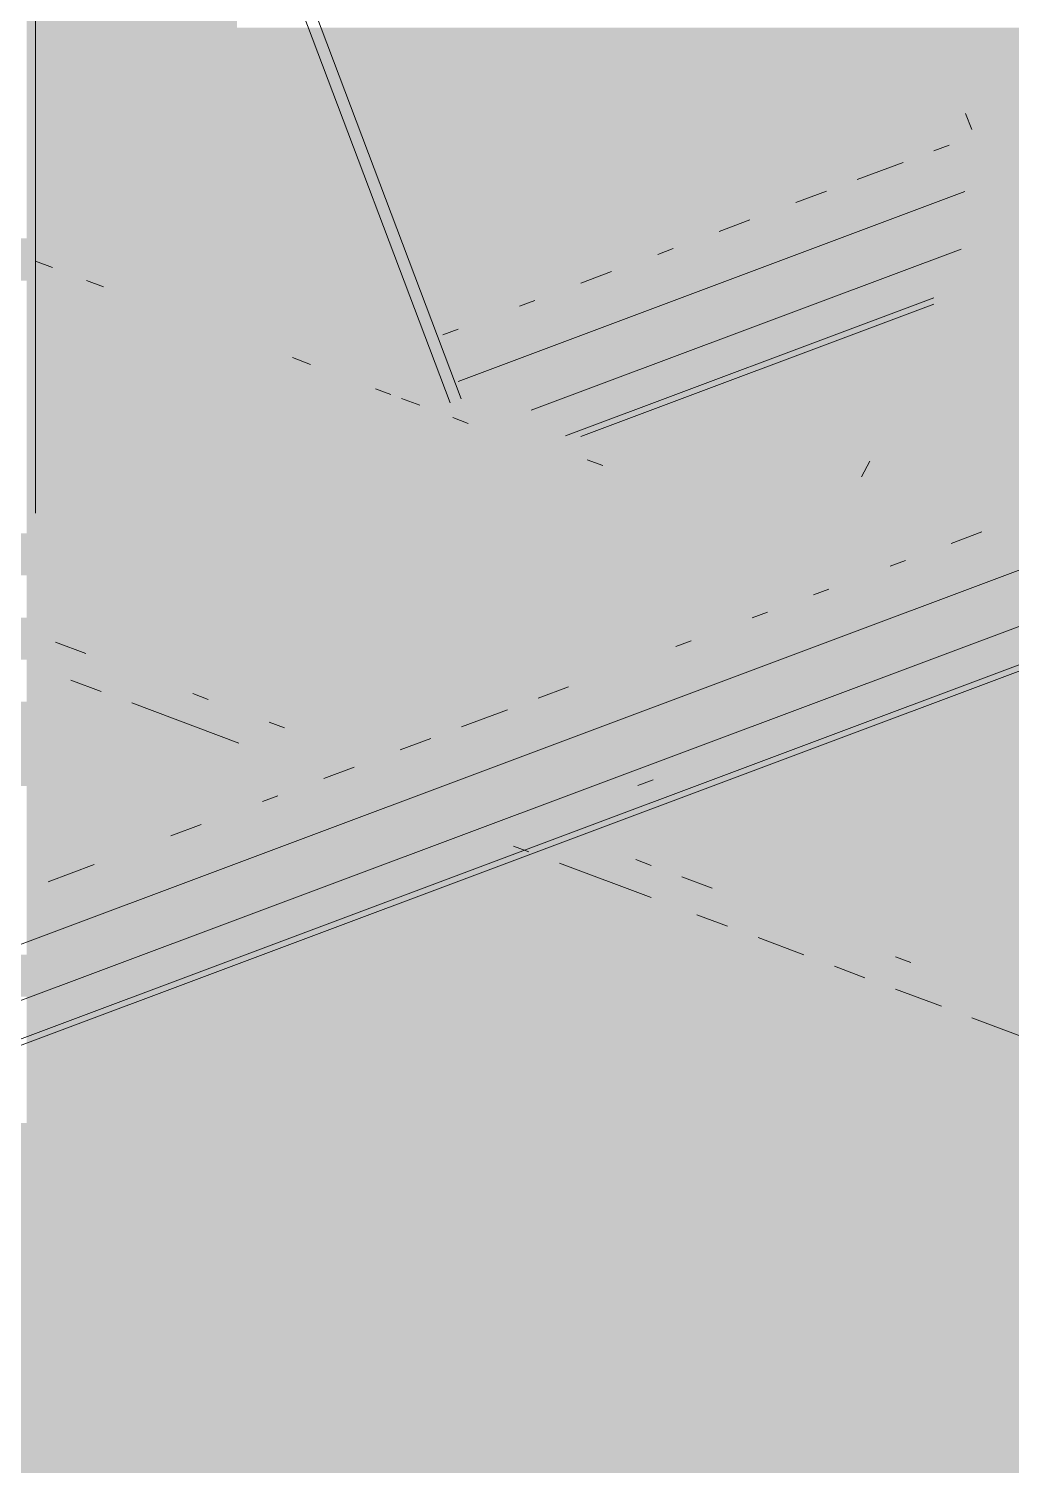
# Paper-space layout '03 3D Building and Roof' of a CAD drawing. Header units: millimetres. Extents: x 5 to 415, y 5 to 292.
# Drawn here: x 82.31 to 86.31, y 74.44 to 80.28 of the extents above; entities that cross this region are included whole.
import ezdxf

# ---------------------------------------------------------------- set-up
doc = ezdxf.new("R2010")
doc.units = ezdxf.units.MM
doc.layers.add('EXISTING', color=7, linetype='Continuous')
doc.layers.add('IMAGES', color=7, linetype='Continuous')

# ---------------------------------------------------------------- blocks, each defined once
blk = doc.blocks.new('SHEET_03')
at = {"layer": 'EXISTING', "color": 250, "lineweight": 9}
for p, q in [((82.3363, 82.7023), (82.3363, 79.3356)), ((84.0244, 78.7593), (83.3084, 80.6548)), ((83.3529, 80.6714), (84.0689, 78.776)), ((66.8128, 70.7631), (91.423, 79.9823)), ((86.1229, 79.9371), (86.1476, 79.8718)), ((91.7199, 79.8651), (67.4212, 70.7626)), ((85.994, 79.7849), (86.0565, 79.8083)), ((67.8719, 70.7746), (91.7345, 79.7136)), ((85.6816, 79.6679), (85.869, 79.7381)), ((67.9339, 70.7723), (91.6718, 79.6647)), ((84.057, 78.8466), (86.119, 79.619)), ((85.4316, 79.5743), (85.5566, 79.6211)), ((85.1192, 79.4572), (85.2442, 79.504)), ((82.3363, 79.3356), (82.3363, 78.3098)), ((82.3363, 79.3356), (82.4058, 79.3096)), ((86.1042, 79.3851), (84.3547, 78.7297)), ((84.8693, 79.3636), (84.9318, 79.387)), ((84.5569, 79.2466), (84.6819, 79.2934)), ((82.5446, 79.2575), (82.6141, 79.2315)), ((84.307, 79.1529), (84.3694, 79.1764)), ((84.4944, 78.6251), (85.994, 79.1869)), ((84.5569, 78.6231), (85.994, 79.1615)), ((83.9945, 79.0359), (84.057, 79.0593)), ((83.3825, 78.9437), (83.4566, 78.9159)), ((83.7832, 78.7936), (83.7203, 78.8171)), ((83.8269, 78.7772), (83.901, 78.7494)), ((84.0978, 78.6757), (84.0349, 78.6993)), ((84.5826, 78.5274), (84.6455, 78.5038)), ((85.7324, 78.5225), (85.6987, 78.4586)), ((86.0644, 78.1876), (86.189, 78.2343)), ((85.8152, 78.0943), (85.8775, 78.1176)), ((85.5037, 77.9776), (85.566, 78.0009)), ((85.2545, 77.8842), (85.3168, 77.9076)), ((82.4178, 77.7857), (82.5421, 77.7391)), ((84.9429, 77.7675), (85.0052, 77.7909)), ((82.6043, 77.5847), (82.48, 77.6313)), ((84.3822, 77.5575), (84.5068, 77.6041)), ((83.1639, 77.375), (82.7287, 77.5381)), ((82.9774, 77.576), (83.0396, 77.5527)), ((83.2883, 77.4596), (83.3504, 77.4363)), ((84.0707, 77.4408), (84.2576, 77.5108)), ((83.8215, 77.3474), (83.9461, 77.3941)), ((83.5099, 77.2307), (83.6345, 77.2774)), ((84.7884, 77.2019), (84.8508, 77.2253)), ((83.2607, 77.1374), (83.323, 77.1607)), ((82.8869, 76.9973), (83.0115, 77.044)), ((84.3453, 76.9325), (84.2831, 76.9558)), ((82.3885, 76.8106), (82.5754, 76.8806)), ((84.8427, 76.7462), (84.4696, 76.8859)), ((84.7805, 76.9006), (84.8427, 76.8773)), ((84.9671, 76.8307), (85.0914, 76.7841)), ((85.1536, 76.6297), (85.0292, 76.6763)), ((85.4645, 76.5132), (85.278, 76.5831)), ((85.7132, 76.4201), (85.5888, 76.4667)), ((85.8376, 76.5046), (85.8997, 76.4813)), ((86.0241, 76.3036), (85.8376, 76.3735)), ((86.5837, 76.094), (86.1484, 76.257))]:
    blk.add_line(p, q, dxfattribs=at)
at = {"layer": 'IMAGES', "color": 7}
for points in [[(82.3001, 79.4286), (82.4715, 79.4286), (82.3001, 83.2), (82.4715, 83.2)], [(82.4715, 79.4286), (82.6428, 79.4286), (82.4715, 82.1714), (82.6428, 82.1714)], [(82.6428, 79.9429), (83.1569, 79.9429), (82.6428, 81.1429), (83.1569, 81.1429)], [(83.1569, 80.1143), (83.3283, 80.1143), (83.1569, 80.2857), (83.3283, 80.2857)], [(83.3283, 80.1143), (83.4997, 80.1143), (83.3283, 80.2857), (83.4997, 80.2857)], [(83.4997, 79.9429), (83.671, 79.9429), (83.4997, 80.2857), (83.671, 80.2857)], [(83.671, 80.1143), (83.8424, 80.1143), (83.671, 80.2857), (83.8424, 80.2857)], [(83.8424, 79.9429), (84.0137, 79.9429), (83.8424, 80.2857), (84.0137, 80.2857)], [(84.0137, 80.1143), (85.8987, 80.1143), (84.0137, 80.2857), (85.8987, 80.2857)], [(85.8987, 80.1143), (86.0701, 80.1143), (85.8987, 80.2857), (86.0701, 80.2857)], [(86.0701, 80.1143), (86.2415, 80.1143), (86.0701, 80.2857), (86.2415, 80.2857)], [(86.2415, 79.7714), (86.4128, 79.7714), (86.2415, 80.2857), (86.4128, 80.2857)], [(83.1569, 79.9429), (83.3283, 79.9429), (83.1569, 80.1143), (83.3283, 80.1143)], [(83.3283, 79.9429), (83.4997, 79.9429), (83.3283, 80.1143), (83.4997, 80.1143)], [(83.671, 79.9429), (83.8424, 79.9429), (83.671, 80.1143), (83.8424, 80.1143)], [(84.0137, 79.9429), (85.556, 79.9429), (84.0137, 80.1143), (85.556, 80.1143)], [(85.556, 79.9429), (85.7274, 79.9429), (85.556, 80.1143), (85.7274, 80.1143)], [(85.7274, 79.9429), (85.8987, 79.9429), (85.7274, 80.1143), (85.8987, 80.1143)], [(85.8987, 79.9429), (86.0701, 79.9429), (85.8987, 80.1143), (86.0701, 80.1143)], [(86.0701, 79.9429), (86.2415, 79.9429), (86.0701, 80.1143), (86.2415, 80.1143)], [(82.6428, 79.6), (83.3283, 79.6), (82.6428, 79.9429), (83.3283, 79.9429)], [(83.3283, 79.7714), (83.4997, 79.7714), (83.3283, 79.9429), (83.4997, 79.9429)], [(83.4997, 79.7714), (83.8424, 79.7714), (83.4997, 79.9429), (83.8424, 79.9429)], [(83.8424, 79.7714), (84.0137, 79.7714), (83.8424, 79.9429), (84.0137, 79.9429)], [(84.0137, 79.7714), (85.0419, 79.7714), (84.0137, 79.9429), (85.0419, 79.9429)], [(85.0419, 79.7714), (85.2133, 79.7714), (85.0419, 79.9429), (85.2133, 79.9429)], [(85.2133, 79.7714), (85.3846, 79.7714), (85.2133, 79.9429), (85.3846, 79.9429)], [(85.3846, 79.7714), (85.556, 79.7714), (85.3846, 79.9429), (85.556, 79.9429)], [(85.556, 79.7714), (85.7274, 79.7714), (85.556, 79.9429), (85.7274, 79.9429)], [(85.7274, 79.7714), (85.8987, 79.7714), (85.7274, 79.9429), (85.8987, 79.9429)], [(85.8987, 79.7714), (86.0701, 79.7714), (85.8987, 79.9429), (86.0701, 79.9429)], [(86.0701, 79.7714), (86.2415, 79.7714), (86.0701, 79.9429), (86.2415, 79.9429)], [(83.3283, 79.6), (83.4997, 79.6), (83.3283, 79.7714), (83.4997, 79.7714)], [(83.4997, 79.6), (83.671, 79.6), (83.4997, 79.7714), (83.671, 79.7714)], [(83.671, 79.6), (83.8424, 79.6), (83.671, 79.7714), (83.8424, 79.7714)], [(83.8424, 79.6), (84.0137, 79.6), (83.8424, 79.7714), (84.0137, 79.7714)], [(84.0137, 79.6), (84.1851, 79.6), (84.0137, 79.7714), (84.1851, 79.7714)], [(84.1851, 79.6), (84.8706, 79.6), (84.1851, 79.7714), (84.8706, 79.7714)], [(84.8706, 79.6), (85.0419, 79.6), (84.8706, 79.7714), (85.0419, 79.7714)], [(85.0419, 79.6), (85.2133, 79.6), (85.0419, 79.7714), (85.2133, 79.7714)], [(85.2133, 79.6), (85.556, 79.6), (85.2133, 79.7714), (85.556, 79.7714)], [(85.556, 79.6), (85.7274, 79.6), (85.556, 79.7714), (85.7274, 79.7714)], [(85.7274, 79.6), (85.8987, 79.6), (85.7274, 79.7714), (85.8987, 79.7714)], [(85.8987, 79.6), (86.2415, 79.6), (85.8987, 79.7714), (86.2415, 79.7714)], [(86.2415, 79.6), (86.4128, 79.6), (86.2415, 79.7714), (86.4128, 79.7714)], [(82.6428, 79.4286), (83.4997, 79.4286), (82.6428, 79.6), (83.4997, 79.6)], [(83.4997, 79.4286), (83.671, 79.4286), (83.4997, 79.6), (83.671, 79.6)], [(83.671, 79.4286), (83.8424, 79.4286), (83.671, 79.6), (83.8424, 79.6)], [(83.8424, 79.4286), (84.0137, 79.4286), (83.8424, 79.6), (84.0137, 79.6)], [(84.0137, 79.4286), (84.1851, 79.4286), (84.0137, 79.6), (84.1851, 79.6)], [(84.1851, 79.4286), (84.5278, 79.4286), (84.1851, 79.6), (84.5278, 79.6)], [(84.5278, 79.4286), (84.6992, 79.4286), (84.5278, 79.6), (84.6992, 79.6)], [(84.6992, 79.4286), (85.0419, 79.4286), (84.6992, 79.6), (85.0419, 79.6)], [(85.0419, 79.4286), (85.2133, 79.4286), (85.0419, 79.6), (85.2133, 79.6)], [(85.2133, 79.4286), (85.556, 79.4286), (85.2133, 79.6), (85.556, 79.6)], [(85.556, 79.4286), (86.0701, 79.4286), (85.556, 79.6), (86.0701, 79.6)], [(86.0701, 79.4286), (86.2415, 79.4286), (86.0701, 79.6), (86.2415, 79.6)], [(86.2415, 79.4286), (86.4128, 79.4286), (86.2415, 79.6), (86.4128, 79.6)], [(82.1287, 79.2571), (82.4715, 79.2571), (82.1287, 79.4286), (82.4715, 79.4286)], [(82.4715, 79.2571), (82.6428, 79.2571), (82.4715, 79.4286), (82.6428, 79.4286)], [(82.6428, 79.2571), (82.8142, 79.2571), (82.6428, 79.4286), (82.8142, 79.4286)], [(82.8142, 79.2571), (82.9856, 79.2571), (82.8142, 79.4286), (82.9856, 79.4286)], [(82.9856, 79.2571), (83.4997, 79.2571), (82.9856, 79.4286), (83.4997, 79.4286)], [(83.4997, 79.2571), (83.671, 79.2571), (83.4997, 79.4286), (83.671, 79.4286)], [(83.671, 79.2571), (83.8424, 79.2571), (83.671, 79.4286), (83.8424, 79.4286)], [(83.8424, 79.0857), (84.0137, 79.0857), (83.8424, 79.4286), (84.0137, 79.4286)], [(84.0137, 79.2571), (84.3565, 79.2571), (84.0137, 79.4286), (84.3565, 79.4286)], [(84.3565, 79.2571), (84.5278, 79.2571), (84.3565, 79.4286), (84.5278, 79.4286)], [(84.5278, 79.2571), (84.6992, 79.2571), (84.5278, 79.4286), (84.6992, 79.4286)], [(84.6992, 79.2571), (84.8706, 79.2571), (84.6992, 79.4286), (84.8706, 79.4286)], [(84.8706, 79.2571), (85.0419, 79.2571), (84.8706, 79.4286), (85.0419, 79.4286)], [(85.0419, 79.2571), (85.2133, 79.2571), (85.0419, 79.4286), (85.2133, 79.4286)], [(85.2133, 79.2571), (85.556, 79.2571), (85.2133, 79.4286), (85.556, 79.4286)], [(85.556, 79.2571), (85.7274, 79.2571), (85.556, 79.4286), (85.7274, 79.4286)], [(85.7274, 79.2571), (85.8987, 79.2571), (85.7274, 79.4286), (85.8987, 79.4286)], [(85.8987, 79.2571), (86.2415, 79.2571), (85.8987, 79.4286), (86.2415, 79.4286)], [(86.2415, 79.2571), (86.4128, 79.2571), (86.2415, 79.4286), (86.4128, 79.4286)], [(82.3001, 79.0857), (82.4715, 79.0857), (82.3001, 79.2571), (82.4715, 79.2571)], [(82.4715, 79.0857), (82.8142, 79.0857), (82.4715, 79.2571), (82.8142, 79.2571)], [(82.8142, 79.0857), (82.9856, 79.0857), (82.8142, 79.2571), (82.9856, 79.2571)], [(82.9856, 79.0857), (83.1569, 79.0857), (82.9856, 79.2571), (83.1569, 79.2571)], [(83.1569, 79.0857), (83.4997, 79.0857), (83.1569, 79.2571), (83.4997, 79.2571)], [(83.4997, 79.0857), (83.671, 79.0857), (83.4997, 79.2571), (83.671, 79.2571)], [(83.671, 79.0857), (83.8424, 79.0857), (83.671, 79.2571), (83.8424, 79.2571)], [(84.0137, 79.0857), (84.1851, 79.0857), (84.0137, 79.2571), (84.1851, 79.2571)], [(84.1851, 78.9143), (84.3565, 78.9143), (84.1851, 79.2571), (84.3565, 79.2571)], [(84.3565, 79.0857), (84.8706, 79.0857), (84.3565, 79.2571), (84.8706, 79.2571)], [(84.8706, 79.0857), (85.0419, 79.0857), (84.8706, 79.2571), (85.0419, 79.2571)], [(85.0419, 79.0857), (85.3846, 79.0857), (85.0419, 79.2571), (85.3846, 79.2571)], [(85.3846, 79.0857), (85.7274, 79.0857), (85.3846, 79.2571), (85.7274, 79.2571)], [(85.7274, 79.0857), (85.8987, 79.0857), (85.7274, 79.2571), (85.8987, 79.2571)], [(85.8987, 79.0857), (86.0701, 79.0857), (85.8987, 79.2571), (86.0701, 79.2571)], [(86.0701, 79.0857), (86.2415, 79.0857), (86.0701, 79.2571), (86.2415, 79.2571)], [(86.2415, 79.0857), (86.4128, 79.0857), (86.2415, 79.2571), (86.4128, 79.2571)], [(82.3001, 78.2286), (82.4715, 78.2286), (82.3001, 79.0857), (82.4715, 79.0857)], [(82.4715, 78.2286), (82.6428, 78.2286), (82.4715, 79.0857), (82.6428, 79.0857)], [(82.6428, 78.9143), (82.8142, 78.9143), (82.6428, 79.0857), (82.8142, 79.0857)], [(82.8142, 78.9143), (82.9856, 78.9143), (82.8142, 79.0857), (82.9856, 79.0857)], [(82.9856, 78.9143), (83.1569, 78.9143), (82.9856, 79.0857), (83.1569, 79.0857)], [(83.1569, 78.9143), (83.3283, 78.9143), (83.1569, 79.0857), (83.3283, 79.0857)], [(83.3283, 78.9143), (83.4997, 78.9143), (83.3283, 79.0857), (83.4997, 79.0857)], [(83.4997, 78.9143), (83.8424, 78.9143), (83.4997, 79.0857), (83.8424, 79.0857)], [(83.8424, 78.9143), (84.1851, 78.9143), (83.8424, 79.0857), (84.1851, 79.0857)], [(84.3565, 78.9143), (85.2133, 78.9143), (84.3565, 79.0857), (85.2133, 79.0857)], [(85.2133, 78.9143), (85.7274, 78.9143), (85.2133, 79.0857), (85.7274, 79.0857)], [(85.7274, 78.9143), (86.0701, 78.9143), (85.7274, 79.0857), (86.0701, 79.0857)], [(86.0701, 78.9143), (86.2415, 78.9143), (86.0701, 79.0857), (86.2415, 79.0857)], [(86.2415, 78.9143), (86.4128, 78.9143), (86.2415, 79.0857), (86.4128, 79.0857)], [(82.6428, 78.7429), (82.9856, 78.7429), (82.6428, 78.9143), (82.9856, 78.9143)], [(82.9856, 78.7429), (83.1569, 78.7429), (82.9856, 78.9143), (83.1569, 78.9143)], [(83.1569, 78.7429), (83.4997, 78.7429), (83.1569, 78.9143), (83.4997, 78.9143)], [(83.4997, 78.7429), (83.671, 78.7429), (83.4997, 78.9143), (83.671, 78.9143)], [(83.671, 78.7429), (83.8424, 78.7429), (83.671, 78.9143), (83.8424, 78.9143)], [(83.8424, 78.7429), (84.0137, 78.7429), (83.8424, 78.9143), (84.0137, 78.9143)], [(84.0137, 78.7429), (84.1851, 78.7429), (84.0137, 78.9143), (84.1851, 78.9143)], [(84.1851, 78.7429), (84.3565, 78.7429), (84.1851, 78.9143), (84.3565, 78.9143)], [(84.3565, 78.7429), (84.6992, 78.7429), (84.3565, 78.9143), (84.6992, 78.9143)], [(84.6992, 78.7429), (85.0419, 78.7429), (84.6992, 78.9143), (85.0419, 78.9143)], [(85.0419, 78.7429), (85.3846, 78.7429), (85.0419, 78.9143), (85.3846, 78.9143)], [(85.3846, 78.7429), (85.556, 78.7429), (85.3846, 78.9143), (85.556, 78.9143)], [(85.556, 78.7429), (86.0701, 78.7429), (85.556, 78.9143), (86.0701, 78.9143)], [(86.0701, 78.7429), (86.2415, 78.7429), (86.0701, 78.9143), (86.2415, 78.9143)], [(86.2415, 78.7429), (86.9269, 78.7429), (86.2415, 78.9143), (86.9269, 78.9143)], [(82.6428, 78.5714), (82.9856, 78.5714), (82.6428, 78.7429), (82.9856, 78.7429)], [(82.9856, 78.5714), (83.1569, 78.5714), (82.9856, 78.7429), (83.1569, 78.7429)], [(83.1569, 78.5714), (83.3283, 78.5714), (83.1569, 78.7429), (83.3283, 78.7429)], [(83.3283, 78.5714), (83.4997, 78.5714), (83.3283, 78.7429), (83.4997, 78.7429)], [(83.4997, 78.5714), (83.671, 78.5714), (83.4997, 78.7429), (83.671, 78.7429)], [(83.671, 78.5714), (83.8424, 78.5714), (83.671, 78.7429), (83.8424, 78.7429)], [(83.8424, 78.5714), (84.0137, 78.5714), (83.8424, 78.7429), (84.0137, 78.7429)], [(84.0137, 78.5714), (84.1851, 78.5714), (84.0137, 78.7429), (84.1851, 78.7429)], [(84.1851, 78.5714), (84.5278, 78.5714), (84.1851, 78.7429), (84.5278, 78.7429)], [(84.5278, 78.5714), (84.8706, 78.5714), (84.5278, 78.7429), (84.8706, 78.7429)], [(84.8706, 78.5714), (85.0419, 78.5714), (84.8706, 78.7429), (85.0419, 78.7429)], [(85.0419, 78.5714), (85.2133, 78.5714), (85.0419, 78.7429), (85.2133, 78.7429)], [(85.2133, 78.5714), (85.7274, 78.5714), (85.2133, 78.7429), (85.7274, 78.7429)], [(85.7274, 78.4), (85.8987, 78.4), (85.7274, 78.7429), (85.8987, 78.7429)], [(85.8987, 78.5714), (86.0701, 78.5714), (85.8987, 78.7429), (86.0701, 78.7429)], [(86.0701, 78.4), (86.2415, 78.4), (86.0701, 78.7429), (86.2415, 78.7429)], [(86.2415, 78.5714), (86.5842, 78.5714), (86.2415, 78.7429), (86.5842, 78.7429)], [(82.6428, 78.4), (83.4997, 78.4), (82.6428, 78.5714), (83.4997, 78.5714)], [(83.4997, 78.4), (83.671, 78.4), (83.4997, 78.5714), (83.671, 78.5714)], [(83.671, 78.4), (83.8424, 78.4), (83.671, 78.5714), (83.8424, 78.5714)], [(83.8424, 78.4), (84.0137, 78.4), (83.8424, 78.5714), (84.0137, 78.5714)], [(84.0137, 78.4), (84.1851, 78.4), (84.0137, 78.5714), (84.1851, 78.5714)], [(84.1851, 78.4), (84.3565, 78.4), (84.1851, 78.5714), (84.3565, 78.5714)], [(84.3565, 78.4), (84.5278, 78.4), (84.3565, 78.5714), (84.5278, 78.5714)], [(84.5278, 78.4), (84.8706, 78.4), (84.5278, 78.5714), (84.8706, 78.5714)], [(84.8706, 78.4), (85.2133, 78.4), (84.8706, 78.5714), (85.2133, 78.5714)], [(85.2133, 78.4), (85.556, 78.4), (85.2133, 78.5714), (85.556, 78.5714)], [(85.556, 78.4), (85.7274, 78.4), (85.556, 78.5714), (85.7274, 78.5714)], [(85.8987, 78.4), (86.0701, 78.4), (85.8987, 78.5714), (86.0701, 78.5714)], [(86.2415, 78.4), (86.4128, 78.4), (86.2415, 78.5714), (86.4128, 78.5714)], [(82.6428, 78.2286), (84.0137, 78.2286), (82.6428, 78.4), (84.0137, 78.4)], [(84.0137, 78.2286), (84.3565, 78.2286), (84.0137, 78.4), (84.3565, 78.4)], [(84.3565, 78.2286), (84.5278, 78.2286), (84.3565, 78.4), (84.5278, 78.4)], [(84.5278, 78.2286), (84.6992, 78.2286), (84.5278, 78.4), (84.6992, 78.4)], [(84.6992, 78.2286), (84.8706, 78.2286), (84.6992, 78.4), (84.8706, 78.4)], [(84.8706, 78.2286), (85.0419, 78.2286), (84.8706, 78.4), (85.0419, 78.4)], [(85.0419, 78.0571), (85.2133, 78.0571), (85.0419, 78.4), (85.2133, 78.4)], [(85.2133, 78.2286), (85.3846, 78.2286), (85.2133, 78.4), (85.3846, 78.4)], [(85.3846, 78.2286), (85.7274, 78.2286), (85.3846, 78.4), (85.7274, 78.4)], [(85.7274, 78.2286), (85.8987, 78.2286), (85.7274, 78.4), (85.8987, 78.4)], [(85.8987, 78.2286), (86.0701, 78.2286), (85.8987, 78.4), (86.0701, 78.4)], [(86.0701, 78.2286), (86.2415, 78.2286), (86.0701, 78.4), (86.2415, 78.4)], [(86.2415, 78.2286), (86.4128, 78.2286), (86.2415, 78.4), (86.4128, 78.4)], [(82.1287, 78.0571), (82.4715, 78.0571), (82.1287, 78.2286), (82.4715, 78.2286)], [(82.4715, 78.0571), (82.8142, 78.0571), (82.4715, 78.2286), (82.8142, 78.2286)], [(82.8142, 78.0571), (84.5278, 78.0571), (82.8142, 78.2286), (84.5278, 78.2286)], [(84.5278, 78.0571), (84.6992, 78.0571), (84.5278, 78.2286), (84.6992, 78.2286)], [(84.6992, 78.0571), (84.8706, 78.0571), (84.6992, 78.2286), (84.8706, 78.2286)], [(84.8706, 78.0571), (85.0419, 78.0571), (84.8706, 78.2286), (85.0419, 78.2286)], [(85.2133, 78.0571), (85.7274, 78.0571), (85.2133, 78.2286), (85.7274, 78.2286)], [(85.7274, 78.0571), (85.8987, 78.0571), (85.7274, 78.2286), (85.8987, 78.2286)], [(85.8987, 78.0571), (86.0701, 78.0571), (85.8987, 78.2286), (86.0701, 78.2286)], [(86.0701, 78.0571), (86.2415, 78.0571), (86.0701, 78.2286), (86.2415, 78.2286)], [(86.2415, 78.0571), (86.4128, 78.0571), (86.2415, 78.2286), (86.4128, 78.2286)], [(82.3001, 77.8857), (82.4715, 77.8857), (82.3001, 78.0571), (82.4715, 78.0571)], [(82.4715, 77.8857), (82.6428, 77.8857), (82.4715, 78.0571), (82.6428, 78.0571)], [(82.6428, 77.8857), (82.9856, 77.8857), (82.6428, 78.0571), (82.9856, 78.0571)], [(82.9856, 77.8857), (83.1569, 77.8857), (82.9856, 78.0571), (83.1569, 78.0571)], [(83.1569, 77.8857), (83.3283, 77.8857), (83.1569, 78.0571), (83.3283, 78.0571)], [(83.3283, 77.8857), (83.4997, 77.8857), (83.3283, 78.0571), (83.4997, 78.0571)], [(83.4997, 77.8857), (83.671, 77.8857), (83.4997, 78.0571), (83.671, 78.0571)], [(83.671, 77.8857), (83.8424, 77.8857), (83.671, 78.0571), (83.8424, 78.0571)], [(83.8424, 77.8857), (84.6992, 77.8857), (83.8424, 78.0571), (84.6992, 78.0571)], [(84.6992, 77.8857), (84.8706, 77.8857), (84.6992, 78.0571), (84.8706, 78.0571)], [(84.8706, 77.8857), (85.0419, 77.8857), (84.8706, 78.0571), (85.0419, 78.0571)], [(85.0419, 77.8857), (85.2133, 77.8857), (85.0419, 78.0571), (85.2133, 78.0571)], [(85.2133, 77.8857), (85.3846, 77.8857), (85.2133, 78.0571), (85.3846, 78.0571)], [(85.3846, 77.8857), (85.7274, 77.8857), (85.3846, 78.0571), (85.7274, 78.0571)], [(85.7274, 77.8857), (85.8987, 77.8857), (85.7274, 78.0571), (85.8987, 78.0571)], [(85.8987, 77.8857), (86.2415, 77.8857), (85.8987, 78.0571), (86.2415, 78.0571)], [(86.2415, 77.8857), (86.4128, 77.8857), (86.2415, 78.0571), (86.4128, 78.0571)], [(82.1287, 77.7143), (82.4715, 77.7143), (82.1287, 77.8857), (82.4715, 77.8857)], [(82.4715, 77.7143), (82.6428, 77.7143), (82.4715, 77.8857), (82.6428, 77.8857)], [(82.6428, 77.7143), (82.8142, 77.7143), (82.6428, 77.8857), (82.8142, 77.8857)], [(82.8142, 77.7143), (83.1569, 77.7143), (82.8142, 77.8857), (83.1569, 77.8857)], [(83.1569, 77.7143), (83.3283, 77.7143), (83.1569, 77.8857), (83.3283, 77.8857)], [(83.3283, 77.7143), (83.4997, 77.7143), (83.3283, 77.8857), (83.4997, 77.8857)], [(83.4997, 77.7143), (83.671, 77.7143), (83.4997, 77.8857), (83.671, 77.8857)], [(83.671, 77.5429), (83.8424, 77.5429), (83.671, 77.8857), (83.8424, 77.8857)], [(83.8424, 77.7143), (84.0137, 77.7143), (83.8424, 77.8857), (84.0137, 77.8857)], [(84.0137, 77.7143), (84.3565, 77.7143), (84.0137, 77.8857), (84.3565, 77.8857)], [(84.3565, 77.7143), (84.5278, 77.7143), (84.3565, 77.8857), (84.5278, 77.8857)], [(84.5278, 77.7143), (84.6992, 77.7143), (84.5278, 77.8857), (84.6992, 77.8857)], [(84.6992, 77.7143), (84.8706, 77.7143), (84.6992, 77.8857), (84.8706, 77.8857)], [(84.8706, 77.7143), (85.2133, 77.7143), (84.8706, 77.8857), (85.2133, 77.8857)], [(85.2133, 77.7143), (85.3846, 77.7143), (85.2133, 77.8857), (85.3846, 77.8857)], [(85.3846, 77.7143), (85.556, 77.7143), (85.3846, 77.8857), (85.556, 77.8857)], [(85.556, 77.7143), (85.7274, 77.7143), (85.556, 77.8857), (85.7274, 77.8857)], [(85.7274, 77.7143), (86.5842, 77.7143), (85.7274, 77.8857), (86.5842, 77.8857)], [(82.3001, 77.5429), (82.4715, 77.5429), (82.3001, 77.7143), (82.4715, 77.7143)], [(82.4715, 77.5429), (82.6428, 77.5429), (82.4715, 77.7143), (82.6428, 77.7143)], [(82.6428, 77.5429), (82.8142, 77.5429), (82.6428, 77.7143), (82.8142, 77.7143)], [(82.8142, 77.5429), (83.1569, 77.5429), (82.8142, 77.7143), (83.1569, 77.7143)], [(83.1569, 77.5429), (83.3283, 77.5429), (83.1569, 77.7143), (83.3283, 77.7143)], [(83.3283, 77.5429), (83.4997, 77.5429), (83.3283, 77.7143), (83.4997, 77.7143)], [(83.4997, 77.5429), (83.671, 77.5429), (83.4997, 77.7143), (83.671, 77.7143)], [(83.8424, 77.5429), (84.0137, 77.5429), (83.8424, 77.7143), (84.0137, 77.7143)], [(84.0137, 77.5429), (84.1851, 77.5429), (84.0137, 77.7143), (84.1851, 77.7143)], [(84.1851, 77.5429), (84.3565, 77.5429), (84.1851, 77.7143), (84.3565, 77.7143)], [(84.3565, 77.5429), (84.5278, 77.5429), (84.3565, 77.7143), (84.5278, 77.7143)], [(84.5278, 77.5429), (84.6992, 77.5429), (84.5278, 77.7143), (84.6992, 77.7143)], [(84.6992, 77.5429), (85.3846, 77.5429), (84.6992, 77.7143), (85.3846, 77.7143)], [(85.3846, 77.5429), (86.0701, 77.5429), (85.3846, 77.7143), (86.0701, 77.7143)], [(86.0701, 77.5429), (86.4128, 77.5429), (86.0701, 77.7143), (86.4128, 77.7143)], [(81.9574, 77.3714), (82.4715, 77.3714), (81.9574, 77.5429), (82.4715, 77.5429)], [(82.4715, 77.3714), (82.6428, 77.3714), (82.4715, 77.5429), (82.6428, 77.5429)], [(82.6428, 77.3714), (82.8142, 77.3714), (82.6428, 77.5429), (82.8142, 77.5429)], [(82.8142, 77.3714), (82.9856, 77.3714), (82.8142, 77.5429), (82.9856, 77.5429)], [(82.9856, 77.3714), (83.3283, 77.3714), (82.9856, 77.5429), (83.3283, 77.5429)], [(83.3283, 77.3714), (83.4997, 77.3714), (83.3283, 77.5429), (83.4997, 77.5429)], [(83.4997, 77.3714), (83.8424, 77.3714), (83.4997, 77.5429), (83.8424, 77.5429)], [(83.8424, 77.3714), (84.0137, 77.3714), (83.8424, 77.5429), (84.0137, 77.5429)], [(84.0137, 77.3714), (84.3565, 77.3714), (84.0137, 77.5429), (84.3565, 77.5429)], [(84.3565, 77.3714), (85.2133, 77.3714), (84.3565, 77.5429), (85.2133, 77.5429)], [(85.2133, 77.3714), (85.7274, 77.3714), (85.2133, 77.5429), (85.7274, 77.5429)], [(85.7274, 77.3714), (85.8987, 77.3714), (85.7274, 77.5429), (85.8987, 77.5429)], [(85.8987, 77.3714), (86.0701, 77.3714), (85.8987, 77.5429), (86.0701, 77.5429)], [(86.0701, 77.3714), (86.2415, 77.3714), (86.0701, 77.5429), (86.2415, 77.5429)], [(86.2415, 77.3714), (86.4128, 77.3714), (86.2415, 77.5429), (86.4128, 77.5429)], [(71.5042, 77.2), (82.4715, 77.2), (71.5042, 77.3714), (82.4715, 77.3714)], [(82.4715, 77.0286), (82.6428, 77.0286), (82.4715, 77.3714), (82.6428, 77.3714)], [(82.6428, 77.2), (82.8142, 77.2), (82.6428, 77.3714), (82.8142, 77.3714)], [(82.8142, 77.2), (82.9856, 77.2), (82.8142, 77.3714), (82.9856, 77.3714)], [(82.9856, 77.2), (83.1569, 77.2), (82.9856, 77.3714), (83.1569, 77.3714)], [(83.1569, 76.8571), (83.3283, 76.8571), (83.1569, 77.3714), (83.3283, 77.3714)], [(83.3283, 77.2), (84.5278, 77.2), (83.3283, 77.3714), (84.5278, 77.3714)], [(84.5278, 77.2), (84.8706, 77.2), (84.5278, 77.3714), (84.8706, 77.3714)], [(84.8706, 77.2), (85.2133, 77.2), (84.8706, 77.3714), (85.2133, 77.3714)], [(85.2133, 77.2), (85.556, 77.2), (85.2133, 77.3714), (85.556, 77.3714)], [(85.556, 77.2), (85.7274, 77.2), (85.556, 77.3714), (85.7274, 77.3714)], [(85.7274, 77.2), (85.8987, 77.2), (85.7274, 77.3714), (85.8987, 77.3714)], [(85.8987, 77.2), (86.0701, 77.2), (85.8987, 77.3714), (86.0701, 77.3714)], [(86.0701, 77.2), (86.2415, 77.2), (86.0701, 77.3714), (86.2415, 77.3714)], [(86.2415, 77.2), (86.4128, 77.2), (86.2415, 77.3714), (86.4128, 77.3714)], [(82.3001, 77.0286), (82.4715, 77.0286), (82.3001, 77.2), (82.4715, 77.2)], [(82.6428, 77.0286), (82.8142, 77.0286), (82.6428, 77.2), (82.8142, 77.2)], [(82.8142, 77.0286), (83.1569, 77.0286), (82.8142, 77.2), (83.1569, 77.2)], [(83.3283, 77.0286), (83.4997, 77.0286), (83.3283, 77.2), (83.4997, 77.2)], [(83.4997, 77.0286), (83.671, 77.0286), (83.4997, 77.2), (83.671, 77.2)], [(83.671, 77.0286), (84.0137, 77.0286), (83.671, 77.2), (84.0137, 77.2)], [(84.0137, 77.0286), (84.3565, 77.0286), (84.0137, 77.2), (84.3565, 77.2)], [(84.3565, 77.0286), (84.5278, 77.0286), (84.3565, 77.2), (84.5278, 77.2)], [(84.5278, 77.0286), (85.0419, 77.0286), (84.5278, 77.2), (85.0419, 77.2)], [(85.0419, 77.0286), (85.3846, 77.0286), (85.0419, 77.2), (85.3846, 77.2)], [(85.3846, 77.0286), (85.556, 77.0286), (85.3846, 77.2), (85.556, 77.2)], [(85.556, 77.0286), (85.7274, 77.0286), (85.556, 77.2), (85.7274, 77.2)], [(85.7274, 77.0286), (85.8987, 77.0286), (85.7274, 77.2), (85.8987, 77.2)], [(85.8987, 77.0286), (87.2696, 77.0286), (85.8987, 77.2), (87.2696, 77.2)], [(82.3001, 76.8571), (82.8142, 76.8571), (82.3001, 77.0286), (82.8142, 77.0286)], [(82.8142, 76.8571), (82.9856, 76.8571), (82.8142, 77.0286), (82.9856, 77.0286)], [(82.9856, 76.8571), (83.1569, 76.8571), (82.9856, 77.0286), (83.1569, 77.0286)], [(83.3283, 76.8571), (84.0137, 76.8571), (83.3283, 77.0286), (84.0137, 77.0286)], [(84.0137, 76.8571), (84.3565, 76.8571), (84.0137, 77.0286), (84.3565, 77.0286)], [(84.3565, 76.8571), (84.5278, 76.8571), (84.3565, 77.0286), (84.5278, 77.0286)], [(84.5278, 76.8571), (84.6992, 76.8571), (84.5278, 77.0286), (84.6992, 77.0286)], [(84.6992, 76.8571), (84.8706, 76.8571), (84.6992, 77.0286), (84.8706, 77.0286)], [(84.8706, 76.8571), (85.0419, 76.8571), (84.8706, 77.0286), (85.0419, 77.0286)], [(85.0419, 76.8571), (85.2133, 76.8571), (85.0419, 77.0286), (85.2133, 77.0286)], [(85.2133, 76.8571), (85.3846, 76.8571), (85.2133, 77.0286), (85.3846, 77.0286)], [(85.3846, 76.6857), (85.8987, 76.6857), (85.3846, 77.0286), (85.8987, 77.0286)], [(85.8987, 76.8571), (87.6124, 76.8571), (85.8987, 77.0286), (87.6124, 77.0286)], [(82.3001, 76.5143), (82.4715, 76.5143), (82.3001, 76.8571), (82.4715, 76.8571)], [(82.4715, 76.5143), (82.6428, 76.5143), (82.4715, 76.8571), (82.6428, 76.8571)], [(82.6428, 76.6857), (82.8142, 76.6857), (82.6428, 76.8571), (82.8142, 76.8571)], [(82.8142, 76.6857), (83.671, 76.6857), (82.8142, 76.8571), (83.671, 76.8571)], [(83.671, 76.6857), (84.1851, 76.6857), (83.671, 76.8571), (84.1851, 76.8571)], [(84.1851, 76.6857), (84.3565, 76.6857), (84.1851, 76.8571), (84.3565, 76.8571)], [(84.3565, 76.6857), (84.5278, 76.6857), (84.3565, 76.8571), (84.5278, 76.8571)], [(84.5278, 76.6857), (84.6992, 76.6857), (84.5278, 76.8571), (84.6992, 76.8571)], [(84.6992, 76.6857), (84.8706, 76.6857), (84.6992, 76.8571), (84.8706, 76.8571)], [(84.8706, 76.6857), (85.2133, 76.6857), (84.8706, 76.8571), (85.2133, 76.8571)], [(85.2133, 76.6857), (85.3846, 76.6857), (85.2133, 76.8571), (85.3846, 76.8571)], [(85.8987, 76.6857), (86.2415, 76.6857), (85.8987, 76.8571), (86.2415, 76.8571)], [(86.2415, 76.6857), (86.4128, 76.6857), (86.2415, 76.8571), (86.4128, 76.8571)], [(82.6428, 76.5143), (82.9856, 76.5143), (82.6428, 76.6857), (82.9856, 76.6857)], [(82.9856, 76.5143), (83.1569, 76.5143), (82.9856, 76.6857), (83.1569, 76.6857)], [(83.1569, 76.5143), (83.671, 76.5143), (83.1569, 76.6857), (83.671, 76.6857)], [(83.671, 76.5143), (83.8424, 76.5143), (83.671, 76.6857), (83.8424, 76.6857)], [(83.8424, 76.5143), (84.0137, 76.5143), (83.8424, 76.6857), (84.0137, 76.6857)], [(84.0137, 76.5143), (84.1851, 76.5143), (84.0137, 76.6857), (84.1851, 76.6857)], [(84.1851, 76.5143), (84.6992, 76.5143), (84.1851, 76.6857), (84.6992, 76.6857)], [(84.6992, 76.5143), (84.8706, 76.5143), (84.6992, 76.6857), (84.8706, 76.6857)], [(84.8706, 76.5143), (85.0419, 76.5143), (84.8706, 76.6857), (85.0419, 76.6857)], [(85.0419, 76.5143), (85.2133, 76.5143), (85.0419, 76.6857), (85.2133, 76.6857)], [(85.2133, 76.5143), (85.7274, 76.5143), (85.2133, 76.6857), (85.7274, 76.6857)], [(85.7274, 76.5143), (85.8987, 76.5143), (85.7274, 76.6857), (85.8987, 76.6857)], [(85.8987, 76.5143), (86.0701, 76.5143), (85.8987, 76.6857), (86.0701, 76.6857)], [(86.0701, 76.5143), (86.2415, 76.5143), (86.0701, 76.6857), (86.2415, 76.6857)], [(86.2415, 76.5143), (86.7556, 76.5143), (86.2415, 76.6857), (86.7556, 76.6857)], [(82.1287, 76.3429), (82.6428, 76.3429), (82.1287, 76.5143), (82.6428, 76.5143)], [(82.6428, 76.3429), (83.3283, 76.3429), (82.6428, 76.5143), (83.3283, 76.5143)], [(83.3283, 76.3429), (83.4997, 76.3429), (83.3283, 76.5143), (83.4997, 76.5143)], [(83.4997, 76.3429), (83.671, 76.3429), (83.4997, 76.5143), (83.671, 76.5143)], [(83.671, 76.3429), (84.0137, 76.3429), (83.671, 76.5143), (84.0137, 76.5143)], [(84.0137, 76.3429), (84.1851, 76.3429), (84.0137, 76.5143), (84.1851, 76.5143)], [(84.1851, 76.3429), (84.6992, 76.3429), (84.1851, 76.5143), (84.6992, 76.5143)], [(84.6992, 76.3429), (84.8706, 76.3429), (84.6992, 76.5143), (84.8706, 76.5143)], [(84.8706, 76.3429), (85.2133, 76.3429), (84.8706, 76.5143), (85.2133, 76.5143)], [(85.2133, 76.3429), (85.3846, 76.3429), (85.2133, 76.5143), (85.3846, 76.5143)], [(85.3846, 76.3429), (85.8987, 76.3429), (85.3846, 76.5143), (85.8987, 76.5143)], [(85.8987, 76.3429), (86.2415, 76.3429), (85.8987, 76.5143), (86.2415, 76.5143)], [(86.2415, 76.3429), (86.5842, 76.3429), (86.2415, 76.5143), (86.5842, 76.5143)], [(82.3001, 76.1714), (82.8142, 76.1714), (82.3001, 76.3429), (82.8142, 76.3429)], [(82.8142, 76.1714), (82.9856, 76.1714), (82.8142, 76.3429), (82.9856, 76.3429)], [(82.9856, 76.1714), (83.1569, 76.1714), (82.9856, 76.3429), (83.1569, 76.3429)], [(83.1569, 76.1714), (83.3283, 76.1714), (83.1569, 76.3429), (83.3283, 76.3429)], [(83.3283, 76.1714), (83.4997, 76.1714), (83.3283, 76.3429), (83.4997, 76.3429)], [(83.4997, 76.1714), (83.671, 76.1714), (83.4997, 76.3429), (83.671, 76.3429)], [(83.671, 76.1714), (85.2133, 76.1714), (83.671, 76.3429), (85.2133, 76.3429)], [(85.2133, 76.1714), (85.556, 76.1714), (85.2133, 76.3429), (85.556, 76.3429)], [(85.556, 76.1714), (85.7274, 76.1714), (85.556, 76.3429), (85.7274, 76.3429)], [(85.7274, 76.1714), (85.8987, 76.1714), (85.7274, 76.3429), (85.8987, 76.3429)], [(85.8987, 76.1714), (86.0701, 76.1714), (85.8987, 76.3429), (86.0701, 76.3429)], [(86.0701, 76.1714), (86.2415, 76.1714), (86.0701, 76.3429), (86.2415, 76.3429)], [(86.2415, 76.1714), (86.4128, 76.1714), (86.2415, 76.3429), (86.4128, 76.3429)], [(82.3001, 76), (82.4715, 76), (82.3001, 76.1714), (82.4715, 76.1714)], [(82.4715, 76), (82.6428, 76), (82.4715, 76.1714), (82.6428, 76.1714)], [(82.6428, 76), (82.8142, 76), (82.6428, 76.1714), (82.8142, 76.1714)], [(82.8142, 76), (83.1569, 76), (82.8142, 76.1714), (83.1569, 76.1714)], [(83.1569, 76), (83.3283, 76), (83.1569, 76.1714), (83.3283, 76.1714)], [(83.3283, 76), (85.556, 76), (83.3283, 76.1714), (85.556, 76.1714)], [(85.556, 76), (85.8987, 76), (85.556, 76.1714), (85.8987, 76.1714)], [(85.8987, 76), (86.0701, 76), (85.8987, 76.1714), (86.0701, 76.1714)], [(86.0701, 76), (86.4128, 76), (86.0701, 76.1714), (86.4128, 76.1714)], [(82.3001, 75.8286), (82.4715, 75.8286), (82.3001, 76), (82.4715, 76)], [(82.4715, 75.8286), (82.6428, 75.8286), (82.4715, 76), (82.6428, 76)], [(82.6428, 75.8286), (82.8142, 75.8286), (82.6428, 76), (82.8142, 76)], [(82.8142, 75.8286), (86.0701, 75.8286), (82.8142, 76), (86.0701, 76)], [(86.0701, 75.8286), (86.4128, 75.8286), (86.0701, 76), (86.4128, 76)], [(82.1287, 75.6571), (86.5842, 75.6571), (82.1287, 75.8286), (86.5842, 75.8286)], [(81.786, 75.4857), (86.9269, 75.4857), (81.786, 75.6571), (86.9269, 75.6571)], [(81.2719, 75.3143), (87.441, 75.3143), (81.2719, 75.4857), (87.441, 75.4857)], [(81.1006, 75.1429), (87.7837, 75.1429), (81.1006, 75.3143), (87.7837, 75.3143)], [(80.5865, 74.9714), (88.2978, 74.9714), (80.5865, 75.1429), (88.2978, 75.1429)], [(79.901, 74.8), (88.9833, 74.8), (79.901, 74.9714), (88.9833, 74.9714)], [(79.5583, 74.6286), (88.2978, 74.6286), (79.5583, 74.8), (88.2978, 74.8)], [(79.0442, 74.4571), (87.7837, 74.4571), (79.0442, 74.6286), (87.7837, 74.6286)], [(78.7015, 74.2857), (87.441, 74.2857), (78.7015, 74.4571), (87.441, 74.4571)]]:
    blk.add_solid(points, dxfattribs=at)

psp = doc.layouts.new('03 3D Building and Roof')

# ---------------------------------------------------------------- block references
psp.add_blockref('SHEET_03', (0, 0))

doc.saveas('drawing.dxf')
